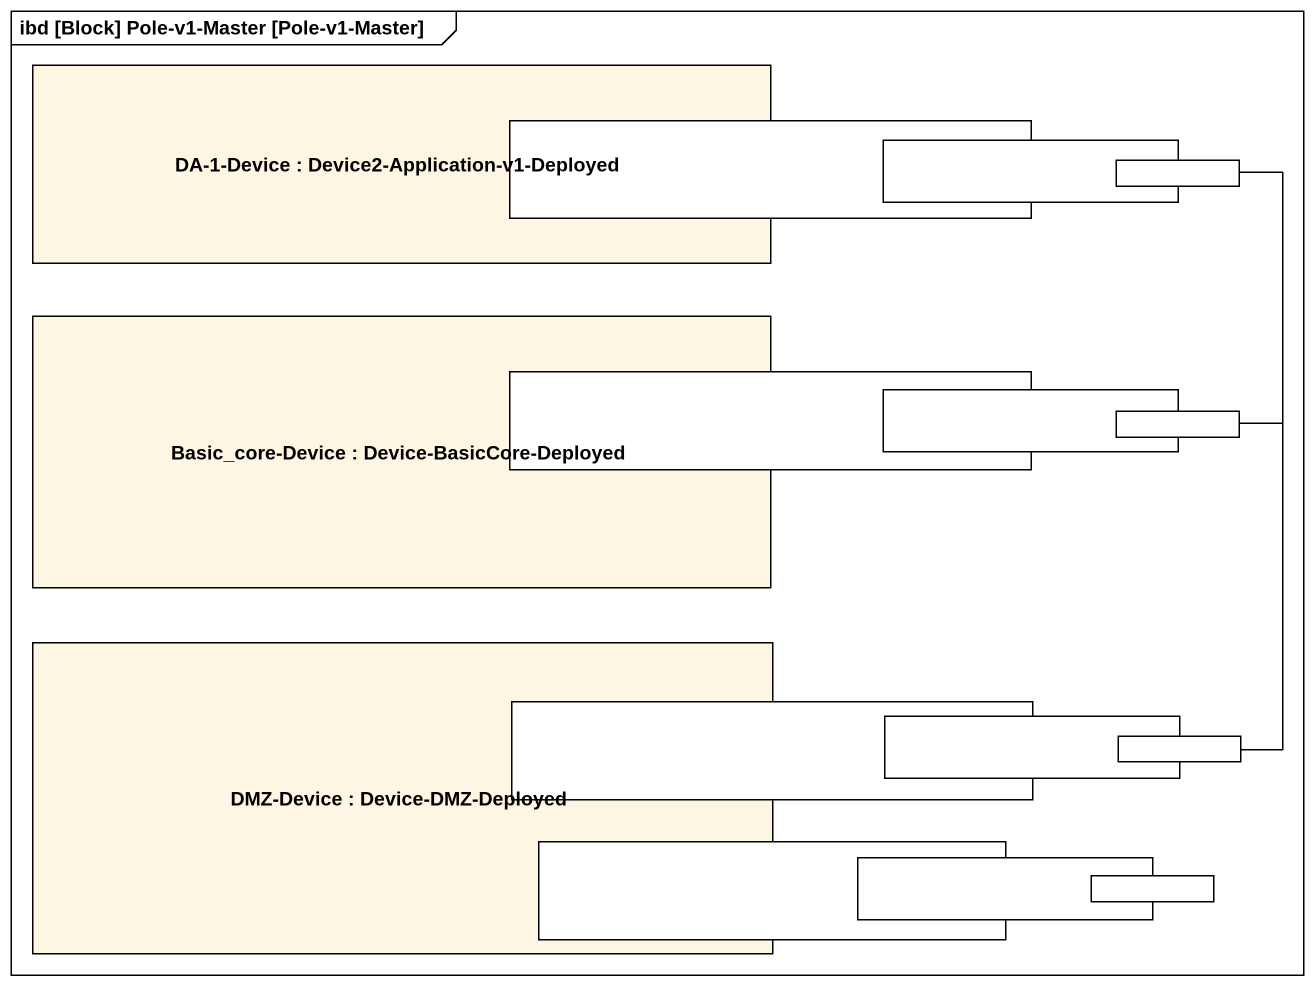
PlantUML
@startuml
mainframe ibd [Block] Pole-v1-Master [Pole-v1-Master]
rectangle "DA-1-Device : Device2-Application-v1-Deployed" as DA_1_Device {
  port " " as port1
}
rectangle " " as port2
rectangle " " as port3
rectangle "Basic_core-Device : Device-BasicCore-Deployed" as Basic_core_Device {
  port " " as port4
}
rectangle " " as port5
rectangle " " as port6
rectangle "DMZ-Device : Device-DMZ-Deployed" as DMZ_Device {
  port " " as port7
  port " " as port10
}
rectangle " " as port8
rectangle " " as port9
rectangle " " as port11
rectangle " " as port12
port3 -- port6
port9 -up- port6
@enduml
